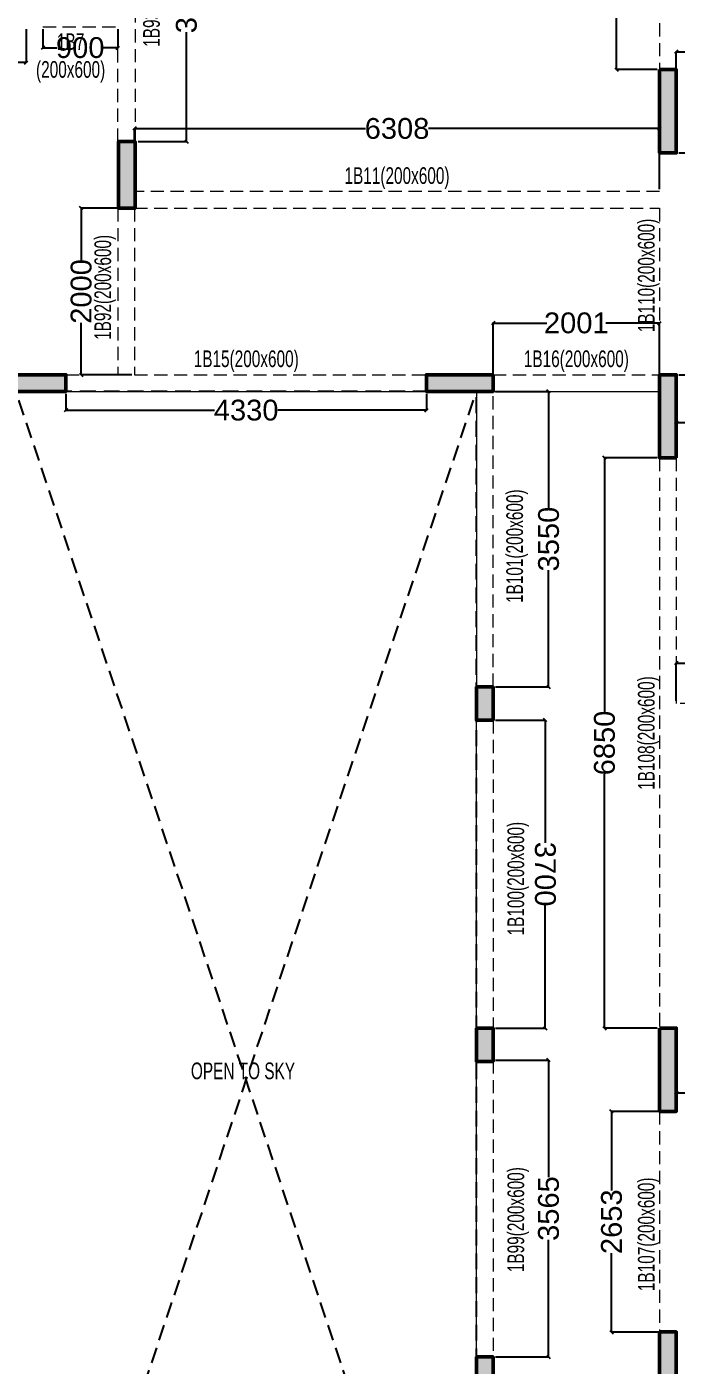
# Model space of a CAD drawing. Header units: millimetres. Extents: x 20 to 37377, y -2 to 80215.
# Drawn here: x 18710 to 26510, y 51760 to 67840 of the extents above; entities that cross this region are included whole.
import ezdxf
from ezdxf.enums import TextEntityAlignment as Align

# ---------------------------------------------------------------- set-up
doc = ezdxf.new("R2010")
doc.units = ezdxf.units.MM
doc.linetypes.add('DASHED', pattern=[0.75, 0.5, -0.25])
doc.linetypes.add('HIDDEN', pattern=[9.525, 6.35, -3.175])
for name, color, linetype, lineweight in [('A-CLMN', 5, 'Continuous', 50), ('A-CONC-PATT', 253, 'Continuous', 0), ('S - BEAM', 7, 'Continuous', 13), ('S - BEAM TXT', 30, 'Continuous', 13)]:
    doc.layers.add(name, color=color, linetype=linetype, lineweight=lineweight)
for name, color, linetype in [('BAND DETAILS', 2, 'Continuous'), ('S-DIM', 8, 'Continuous'), ('SL-FW-HIDDEN', 1, 'Continuous'), ('TEXT', 7, 'Continuous')]:
    doc.layers.add(name, color=color, linetype=linetype)
doc.styles.add('S - GRID TXT', font='ARIALNB.TTF')
doc.styles.add('SD', font='ARIALNB.TTF')
doc.styles.add('SOBHA', font='arial.ttf')
doc.styles.add('TITLE', font='tahoma.ttf')
doc.dimstyles.new('S--20', dxfattribs={"dimscale": 20, "dimtxt": 12.5, "dimasz": 2, "dimexe": 0.25, "dimexo": 1.5, "dimgap": 0.1, "dimtad": 0, "dimdec": 0, "dimrnd": 0.0005, "dimzin": 0, "dimdsep": 46, "dimtxsty": 'SOBHA', "dimblk": 'OBLIQUE', "dimcen": 0.09, "dimclrd": 8, "dimclre": 8, "dimclrt": 4, "dimadec": 0, "dimazin": 0, "dimtfac": 1, "dimtdec": 0, "dimtofl": 0, "dimtmove": 0, "dimatfit": 3, "dimfxl": 0.18, "dimtolj": 1, "dimtzin": 0, "dimlwd": -1, "dimlwe": -1, "dimarcsym": 0})

# ---------------------------------------------------------------- blocks, each defined once
blk = doc.blocks.new('*U100')
at = {"layer": 'SL-FW-HIDDEN', "linetype": 'HIDDEN', "ltscale": 30}
for p, q in [((5530, 16548), (0, 0)), ((0, 16548), (5530, 0))]:
    blk.add_line(p, q, dxfattribs=at)
blk.add_lwpolyline([(0, 16548), (5530, 16548), (5530, 0), (0, 0)], close=True, dxfattribs=at)
at = {"layer": 'SL-FW-HIDDEN', "linetype": 'DASHED', "ltscale": 250, "style": 'TITLE'}
blk.add_attdef('DECRIPTION', text='', height=125, dxfattribs=at).set_placement((960, 116), align=Align.MIDDLE_CENTER)
blk = doc.blocks.new('gf roof layout')
at = {"color": 1}
blk.add_line((-71098, -2543704, 0), (-71098, -2543704, 0), dxfattribs=at)
at = {"layer": 'S - BEAM', "linetype": 'HIDDEN', "ltscale": 25}
for p, q in [((-68898, -2536424, 0), (-68898, -2539839, 0)), ((-75191, -2540703, 0), (-75191, -2537323, 0)), ((-76306, -2539324, 0), (-75406, -2539324, 0)), ((-75406, -2540704, -1), (-75406, -2539324, -1)), ((-68898, -2540839, 0), (-68898, -2541304, 0)), ((-68898, -2541304, -1), (-75206, -2541304, -1)), ((-75406, -2541504, -1), (-75406, -2543504, -1)), ((-75206, -2541504, -1), (-75206, -2543504, -1)), ((-75206, -2541504, -1), (-68898, -2541504, -1)), ((-68898, -2541504, 0), (-68898, -2543504, 0)), ((-76028, -2543504, 0), (-75406, -2543504, 0)), ((-75206, -2543504, 0), (-71698, -2543504, 0)), ((-70898, -2543504, 0), (-68898, -2543504, 0)), ((-70899, -2547254, -1), (-70899, -2543704, -1)), ((-68898, -2544504, 0), (-68898, -2551354, 0)), ((-68699, -2544504, 0), (-68699, -2547454, 0)), ((-63968, -2547454, 0), (-68699, -2547454, 0)), ((-70899, -2547654, -1), (-70899, -2551354, -1)), ((-70898, -2551739, 0), (-70898, -2555304, 0)), ((-68898, -2552354, 0), (-68898, -2555006, 0))]:
    blk.add_line(p, q, dxfattribs=at)
at = {"layer": 'S - BEAM', "linetype": 'ByBlock', "ltscale": 25}
for p, q in [((-76028, -2543704, 0), (-71698, -2543704, 0)), ((-71099, -2543704, 0), (-71099, -2547254, -1)), ((-70899, -2543704, -1), (-68898, -2543704, 0)), ((-71099, -2551354, -1), (-71099, -2547654, -1)), ((-71098, -2555304, 0), (-71098, -2551739, 0))]:
    blk.add_line(p, q, dxfattribs=at)
at = {"layer": 'SL-FW-HIDDEN', "color": 3, "linetype": 'DASHED', "lineweight": 5, "ltscale": 30, "xscale": -1, "rotation": 180}
blk.add_blockref('*U100', (-76628, -2543704, 1), dxfattribs=at)
at = {"layer": 'S - BEAM TXT', "char_height": 200, "attachment_point": 8, "rotation": 90, "style": 'S - GRID TXT'}
for s, insert in [('{\\fSwis721 LtCn BT|b0|i0|c0|p34;\\W0.9;1B93(200x600)}', (-74841, -2538933, 0)), ('{\\fSwis721 LtCn BT|b0|i0|c0|p34;\\W0.9;1B110(200x600)}', (-68898, -2542312, 1)), ('{\\fSwis721 LtCn BT|b0|i0|c0|p34;\\W0.9;1B92(200x600)}', (-75426, -2542455, 0)), ('{\\fSwis721 LtCn BT|b0|i0|c0|p34;\\W0.9;1B101(200x600)}', (-70479, -2545564, 1)), ('{\\fSwis721 LtCn BT|b0|i0|c0|p34;\\W0.9;1B108(200x600)}', (-68898, -2547809, 0)), ('{\\fSwis721 LtCn BT|b0|i0|c0|p34;\\W0.9;1B100(200x600)}', (-70465, -2549558, 0)), ('{\\fSwis721 LtCn BT|b0|i0|c0|p34;\\W0.9;1B99(200x600)}', (-70465, -2553655, 0)), ('{\\fSwis721 LtCn BT|b0|i0|c0|p34;\\W0.9;1B107(200x600)}', (-68898, -2553831, 0))]:
    blk.add_mtext(s, dxfattribs=dict(at, insert=insert))
at = {"layer": 'S - BEAM TXT', "char_height": 200, "attachment_point": 8, "style": 'S - GRID TXT'}
for s, insert in [('{\\fSwis721 LtCn BT|b0|i0|c0|p34;\\W0.9;1B7\\P(200x600)}', (-75972, -2539996, 0)), ('{\\fSwis721 LtCn BT|b0|i0|c0|p34;\\W0.9;1B11(200x600)}', (-72052, -2541272, 0)), ('{\\fSwis721 LtCn BT|b0|i0|c0|p34;\\W0.9;1B15(200x600)}', (-73863, -2543472, 1)), ('{\\fSwis721 LtCn BT|b0|i0|c0|p34;\\W0.9;1B16(200x600)}', (-69898, -2543472, 1))]:
    blk.add_mtext(s, dxfattribs=dict(at, insert=insert))
at = {"layer": 'TEXT', "color": 4, "linetype": 'Continuous', "insert": (-73902, -2551970, 1), "char_height": 200, "attachment_point": 8, "rotation": 359.9895, "style": 'SD'}
blk.add_mtext('{\\fSwis721 LtCn BT|b0|i0|c0|p34;\\W0.9;OPEN TO SKY}', dxfattribs=at)
blk = doc.blocks.new('GFR CL')
at = {"layer": 'A-CONC-PATT'}
h = blk.add_hatch(color=256, dxfattribs=at)
h.dxf.hatch_style = 1
h.paths.add_polyline_path([(18370, 35245), (18170, 35245), (18170, 34245), (18370, 34245)])
h = blk.add_hatch(color=256, dxfattribs=at)
h.dxf.hatch_style = 1
h.paths.add_polyline_path([(11870, 34380), (11670, 34380), (11670, 33580), (11870, 33580)])
h = blk.add_hatch(color=256, dxfattribs=at)
h.dxf.hatch_style = 1
h.paths.add_polyline_path([(10240, 31580), (10240, 31380), (11040, 31380), (11040, 31580)])
h = blk.add_hatch(color=256, dxfattribs=at)
h.dxf.hatch_style = 1
h.paths.add_polyline_path([(16170, 31380), (16170, 31580), (15370, 31580), (15370, 31380)])
h = blk.add_hatch(color=256, dxfattribs=at)
h.dxf.hatch_style = 1
h.paths.add_polyline_path([(18170, 30580), (18370, 30580), (18370, 31580), (18170, 31580)])
h = blk.add_hatch(color=256, dxfattribs=at)
h.dxf.hatch_style = 1
h.paths.add_polyline_path([(16170, 27830), (15970, 27830), (15970, 27430), (16170, 27430)])
h = blk.add_hatch(color=256, dxfattribs=at)
h.dxf.hatch_style = 1
h.paths.add_polyline_path([(16170, 23730), (15970, 23730), (15970, 23330), (16170, 23330)])
h = blk.add_hatch(color=256, dxfattribs=at)
h.dxf.hatch_style = 1
h.paths.add_polyline_path([(18370, 23730), (18170, 23730), (18170, 22730), (18370, 22730)])
h = blk.add_hatch(color=256, dxfattribs=at)
h.dxf.hatch_style = 1
h.paths.add_polyline_path([(18370, 20080), (18170, 20080), (18170, 19280), (18370, 19280)])
h = blk.add_hatch(color=256, dxfattribs=at)
h.dxf.hatch_style = 1
h.paths.add_polyline_path([(16170, 19780), (15970, 19780), (15970, 19380), (16170, 19380)])
at = {"layer": 'A-CLMN'}
for points, elevation in [([(18170, 35245), (18370, 35245), (18370, 34245), (18170, 34245)], 1), ([(18170, 35245), (18370, 35245), (18370, 34245), (18170, 34245)], 0), ([(11670, 34380), (11870, 34380), (11870, 33580), (11670, 33580)], 0), ([(10240, 31380), (10240, 31580), (11040, 31580), (11040, 31380)], 1), ([(16170, 31580), (16170, 31380), (15370, 31380), (15370, 31580)], 1), ([(18370, 30580), (18170, 30580), (18170, 31580), (18370, 31580)], 1), ([(15970, 27830), (16170, 27830), (16170, 27430), (15970, 27430)], 1), ([(15970, 23730), (16170, 23730), (16170, 23330), (15970, 23330)], 1), ([(18170, 23730), (18370, 23730), (18370, 22730), (18170, 22730)], 1), ([(18170, 20080), (18370, 20080), (18370, 19280), (18170, 19280)], 1), ([(15970, 19780), (16170, 19780), (16170, 19380), (15970, 19380)], 1)]:
    blk.add_lwpolyline(points, close=True, dxfattribs=dict(at, elevation=elevation))
blk = doc.blocks.new('_Oblique')
at = {"color": 0, "linetype": 'ByBlock', "lineweight": -2}
blk.add_line((-0.5, -0.5), (0.5, 0.5), dxfattribs=at)
blk = doc.blocks.new('*D422')
at = {"layer": 'Defpoints', "color": 0, "linetype": 'ByBlock', "transparency": 16777216}
for p in [(31841, 67538), (26511, 66990, 2), (31841, 66990, 2)]:
    blk.add_point(p, dxfattribs=at)
at = {"layer": 'S-DIM', "color": 8, "transparency": 16777216}
for p, q in [((26511, 67020), (26511, 67543)), ((26511, 67538), (28801, 67538)), ((31841, 67538), (29551, 67538)), ((31841, 67020), (31841, 67543))]:
    blk.add_line(p, q, dxfattribs=at)
at = {"layer": 'S-DIM', "color": 8, "linetype": 'ByBlock', "transparency": 16777216, "xscale": 40, "yscale": 40, "zscale": 40, "rotation": 180}
blk.add_blockref('_Oblique', (26511, 67538), dxfattribs=at)
at = {"layer": 'S-DIM', "color": 8, "linetype": 'ByBlock', "transparency": 16777216, "xscale": 40, "yscale": 40, "zscale": 40}
blk.add_blockref('_Oblique', (31841, 67538), dxfattribs=at)
at = {"layer": 'S-DIM', "color": 4, "linetype": 'ByBlock', "transparency": 16777216, "insert": (29176, 67538), "char_height": 250, "attachment_point": 5, "style": 'SOBHA'}
blk.add_mtext('\\A1;5330', dxfattribs=at)
blk = doc.blocks.new('*D423')
at = {"layer": 'Defpoints', "color": 0, "linetype": 'ByBlock', "transparency": 16777216}
for p in [(26311, 70740, 0), (25791, 67325), (26311, 67325, 0)]:
    blk.add_point(p, dxfattribs=at)
at = {"layer": 'S-DIM', "color": 8, "transparency": 16777216}
for p, q in [((26281, 70740), (25786, 70740)), ((25791, 70740), (25791, 69409)), ((25791, 67325), (25791, 68656)), ((26281, 67325), (25786, 67325))]:
    blk.add_line(p, q, dxfattribs=at)
at = {"layer": 'S-DIM', "color": 8, "linetype": 'ByBlock', "transparency": 16777216, "xscale": 40, "yscale": 40, "zscale": 40}
for p, rotation in [((25791, 70740), 90), ((25791, 67325), 270)]:
    blk.add_blockref('_Oblique', p, dxfattribs=dict(at, rotation=rotation))
at = {"layer": 'S-DIM', "color": 4, "linetype": 'ByBlock', "transparency": 16777216, "insert": (25791, 69032), "char_height": 250, "attachment_point": 5, "rotation": 90, "style": 'SOBHA'}
blk.add_mtext('\\A1;3415', dxfattribs=at)
blk = doc.blocks.new('*D424')
at = {"layer": 'Defpoints', "color": 0, "linetype": 'ByBlock', "transparency": 16777216}
for p in [(20003, 66617), (20003, 65860, -1), (26311, 65860, -1)]:
    blk.add_point(p, dxfattribs=at)
at = {"layer": 'S-DIM', "color": 8, "transparency": 16777216}
for p, q in [((20003, 65890), (20003, 66622)), ((20003, 66617), (22780, 66617)), ((26311, 66617), (23533, 66617)), ((26311, 65890), (26311, 66622))]:
    blk.add_line(p, q, dxfattribs=at)
at = {"layer": 'S-DIM', "color": 8, "linetype": 'ByBlock', "transparency": 16777216, "xscale": 40, "yscale": 40, "zscale": 40, "rotation": 180}
blk.add_blockref('_Oblique', (20003, 66617), dxfattribs=at)
at = {"layer": 'S-DIM', "color": 8, "linetype": 'ByBlock', "transparency": 16777216, "xscale": 40, "yscale": 40, "zscale": 40}
blk.add_blockref('_Oblique', (26311, 66617), dxfattribs=at)
at = {"layer": 'S-DIM', "color": 4, "linetype": 'ByBlock', "transparency": 16777216, "insert": (23157, 66617), "char_height": 250, "attachment_point": 5, "style": 'SOBHA'}
blk.add_mtext('\\A1;6308', dxfattribs=at)
blk = doc.blocks.new('*D425')
at = {"layer": 'Defpoints', "color": 0, "linetype": 'ByBlock', "transparency": 16777216}
for p in [(20018, 69840, 0), (20628, 69840), (20018, 66460, 0)]:
    blk.add_point(p, dxfattribs=at)
at = {"layer": 'S-DIM', "color": 8, "transparency": 16777216}
for p, q in [((20048, 69840), (20633, 69840)), ((20628, 69840), (20628, 68525)), ((20628, 66460), (20628, 67776)), ((20048, 66460), (20633, 66460))]:
    blk.add_line(p, q, dxfattribs=at)
at = {"layer": 'S-DIM', "color": 8, "linetype": 'ByBlock', "transparency": 16777216, "xscale": 40, "yscale": 40, "zscale": 40}
for p, rotation in [((20628, 69840), 90), ((20628, 66460), 270)]:
    blk.add_blockref('_Oblique', p, dxfattribs=dict(at, rotation=rotation))
at = {"layer": 'S-DIM', "color": 4, "linetype": 'ByBlock', "transparency": 16777216, "insert": (20628, 68150), "char_height": 250, "attachment_point": 5, "rotation": 90, "style": 'SOBHA'}
blk.add_mtext('\\A1;3380', dxfattribs=at)
blk = doc.blocks.new('*D316')
at = {"layer": 'Defpoints', "color": 0, "linetype": 'ByBlock', "transparency": 16777216}
for p in [(18902, 67840, 0), (19803, 67840, -1), (19803, 67588)]:
    blk.add_point(p, dxfattribs=at)
at = {"layer": 'S-DIM', "color": 8, "transparency": 16777216}
for p, q in [((18902, 67810), (18902, 67583)), ((19803, 67810), (19803, 67583)), ((18902, 67588), (19075, 67588)), ((19803, 67588), (19630, 67588))]:
    blk.add_line(p, q, dxfattribs=at)
at = {"layer": 'S-DIM', "color": 8, "linetype": 'ByBlock', "transparency": 16777216, "xscale": 40, "yscale": 40, "zscale": 40, "rotation": 180}
blk.add_blockref('_Oblique', (18902, 67588), dxfattribs=at)
at = {"layer": 'S-DIM', "color": 8, "linetype": 'ByBlock', "transparency": 16777216, "xscale": 40, "yscale": 40, "zscale": 40}
blk.add_blockref('_Oblique', (19803, 67588), dxfattribs=at)
at = {"layer": 'S-DIM', "color": 4, "linetype": 'ByBlock', "transparency": 16777216, "insert": (19352, 67588), "char_height": 250, "attachment_point": 5, "style": 'SOBHA'}
blk.add_mtext('\\A1;900', dxfattribs=at)
blk = doc.blocks.new('*D428')
at = {"layer": 'Defpoints', "color": 0, "linetype": 'ByBlock', "transparency": 16777216}
for p in [(14110, 67840, 0), (18703, 67840, 0), (18703, 67411)]:
    blk.add_point(p, dxfattribs=at)
at = {"layer": 'S-DIM', "color": 8, "transparency": 16777216}
for p, q in [((14110, 67810), (14110, 67406)), ((18703, 67810), (18703, 67406)), ((14110, 67411), (16027, 67411)), ((18703, 67411), (16785, 67411))]:
    blk.add_line(p, q, dxfattribs=at)
at = {"layer": 'S-DIM', "color": 8, "linetype": 'ByBlock', "transparency": 16777216, "xscale": 40, "yscale": 40, "zscale": 40, "rotation": 180}
blk.add_blockref('_Oblique', (14110, 67411), dxfattribs=at)
at = {"layer": 'S-DIM', "color": 8, "linetype": 'ByBlock', "transparency": 16777216, "xscale": 40, "yscale": 40, "zscale": 40}
blk.add_blockref('_Oblique', (18703, 67411), dxfattribs=at)
at = {"layer": 'S-DIM', "color": 4, "linetype": 'ByBlock', "transparency": 16777216, "insert": (16406, 67411), "char_height": 250, "attachment_point": 5, "style": 'SOBHA'}
blk.add_mtext('\\A1;4592', dxfattribs=at)
blk = doc.blocks.new('*D320')
at = {"layer": 'Defpoints', "color": 0, "linetype": 'ByBlock', "transparency": 16777216}
for p in [(19180, 63460, 0), (23510, 63460, 0), (23510, 63233)]:
    blk.add_point(p, dxfattribs=at)
at = {"layer": 'S-DIM', "color": 8, "transparency": 16777216}
for p, q in [((19180, 63430), (19180, 63228)), ((23510, 63430), (23510, 63228)), ((19180, 63233), (20965, 63233)), ((23510, 63233), (21725, 63233))]:
    blk.add_line(p, q, dxfattribs=at)
at = {"layer": 'S-DIM', "color": 8, "linetype": 'ByBlock', "transparency": 16777216, "xscale": 40, "yscale": 40, "zscale": 40, "rotation": 180}
blk.add_blockref('_Oblique', (19180, 63233), dxfattribs=at)
at = {"layer": 'S-DIM', "color": 8, "linetype": 'ByBlock', "transparency": 16777216, "xscale": 40, "yscale": 40, "zscale": 40}
blk.add_blockref('_Oblique', (23510, 63233), dxfattribs=at)
at = {"layer": 'S-DIM', "color": 4, "linetype": 'ByBlock', "transparency": 16777216, "insert": (21345, 63233), "char_height": 250, "attachment_point": 5, "style": 'SOBHA'}
blk.add_mtext('\\A1;4330', dxfattribs=at)
blk = doc.blocks.new('*D438')
at = {"layer": 'Defpoints', "color": 0, "linetype": 'ByBlock', "transparency": 16777216}
for p in [(20003, 65660, -1), (19364, 63660), (20003, 63660, -1)]:
    blk.add_point(p, dxfattribs=at)
at = {"layer": 'S-DIM', "color": 8, "transparency": 16777216}
for p, q in [((19973, 65660), (19359, 65660)), ((19364, 65660), (19364, 65037)), ((19364, 63660), (19364, 64283)), ((19973, 63660), (19359, 63660))]:
    blk.add_line(p, q, dxfattribs=at)
at = {"layer": 'S-DIM', "color": 8, "linetype": 'ByBlock', "transparency": 16777216, "xscale": 40, "yscale": 40, "zscale": 40}
for p, rotation in [((19364, 65660), 90), ((19364, 63660), 270)]:
    blk.add_blockref('_Oblique', p, dxfattribs=dict(at, rotation=rotation))
at = {"layer": 'S-DIM', "color": 4, "linetype": 'ByBlock', "transparency": 16777216, "insert": (19364, 64660), "char_height": 250, "attachment_point": 5, "rotation": 90, "style": 'SOBHA'}
blk.add_mtext('\\A1;2000', dxfattribs=at)
blk = doc.blocks.new('*D439')
at = {"layer": 'Defpoints', "color": 0, "linetype": 'ByBlock', "transparency": 16777216}
for p in [(26311, 64281), (24310, 63460, -1), (26311, 63460, 0)]:
    blk.add_point(p, dxfattribs=at)
at = {"layer": 'S-DIM', "color": 8, "transparency": 16777216}
for p, q in [((24310, 63490), (24310, 64286)), ((24310, 64281), (24957, 64281)), ((26311, 64281), (25664, 64281)), ((26311, 63490), (26311, 64286))]:
    blk.add_line(p, q, dxfattribs=at)
at = {"layer": 'S-DIM', "color": 8, "linetype": 'ByBlock', "transparency": 16777216, "xscale": 40, "yscale": 40, "zscale": 40}
for p, rotation in [((24310, 64281), 180.0007609581129), ((26311, 64281), 0.0007609581128902)]:
    blk.add_blockref('_Oblique', p, dxfattribs=dict(at, rotation=rotation))
at = {"layer": 'S-DIM', "color": 4, "linetype": 'ByBlock', "transparency": 16777216, "insert": (25310, 64281), "char_height": 250, "attachment_point": 5, "rotation": 0.0008, "style": 'SOBHA'}
blk.add_mtext('\\A1;2001', dxfattribs=at)
blk = doc.blocks.new('*D321')
at = {"layer": 'Defpoints', "color": 0, "linetype": 'ByBlock', "transparency": 16777216}
for p in [(26510, 66325, 0), (26510, 63660, 0), (26880, 63660)]:
    blk.add_point(p, dxfattribs=at)
at = {"layer": 'S-DIM', "color": 8, "transparency": 16777216}
for p, q in [((26540, 66325), (26885, 66325)), ((26880, 66325), (26880, 65371)), ((26880, 63660), (26880, 64614)), ((26540, 63660), (26885, 63660))]:
    blk.add_line(p, q, dxfattribs=at)
at = {"layer": 'S-DIM', "color": 8, "linetype": 'ByBlock', "transparency": 16777216, "xscale": 40, "yscale": 40, "zscale": 40}
for p, rotation in [((26880, 66325), 90), ((26880, 63660), 270)]:
    blk.add_blockref('_Oblique', p, dxfattribs=dict(at, rotation=rotation))
at = {"layer": 'S-DIM', "color": 4, "linetype": 'ByBlock', "transparency": 16777216, "insert": (26880, 64992), "char_height": 250, "attachment_point": 5, "rotation": 90, "style": 'SOBHA'}
blk.add_mtext('\\A1;2665', dxfattribs=at)
blk = doc.blocks.new('*D440')
at = {"layer": 'Defpoints', "color": 0, "linetype": 'ByBlock', "transparency": 16777216}
for p in [(26511, 63460, -1), (31241, 63460, 0), (31241, 63087)]:
    blk.add_point(p, dxfattribs=at)
at = {"layer": 'S-DIM', "color": 8, "transparency": 16777216}
for p, q in [((26511, 63430), (26511, 63082)), ((31241, 63430), (31241, 63082)), ((26511, 63087), (28496, 63087)), ((31241, 63087), (29256, 63087))]:
    blk.add_line(p, q, dxfattribs=at)
at = {"layer": 'S-DIM', "color": 8, "linetype": 'ByBlock', "transparency": 16777216, "xscale": 40, "yscale": 40, "zscale": 40}
for p, rotation in [((26511, 63087), 180.000867159158), ((31241, 63087), 0.00086715915799)]:
    blk.add_blockref('_Oblique', p, dxfattribs=dict(at, rotation=rotation))
at = {"layer": 'S-DIM', "color": 4, "linetype": 'ByBlock', "transparency": 16777216, "insert": (28876, 63087), "char_height": 250, "attachment_point": 5, "rotation": 0.0009, "style": 'SOBHA'}
blk.add_mtext('\\A1;4730', dxfattribs=at)
blk = doc.blocks.new('*D443')
at = {"layer": 'Defpoints', "color": 0, "linetype": 'ByBlock', "transparency": 16777216}
for p in [(26510, 60195), (26510, 59710, 0), (31241, 59710, 0)]:
    blk.add_point(p, dxfattribs=at)
at = {"layer": 'S-DIM', "color": 8, "transparency": 16777216}
for p, q in [((26510, 59740), (26510, 60200)), ((26510, 60195), (28519, 60195)), ((31241, 60195), (29232, 60195)), ((31241, 59740), (31241, 60200))]:
    blk.add_line(p, q, dxfattribs=at)
at = {"layer": 'S-DIM', "color": 8, "linetype": 'ByBlock', "transparency": 16777216, "xscale": 40, "yscale": 40, "zscale": 40, "rotation": 180}
blk.add_blockref('_Oblique', (26510, 60195), dxfattribs=at)
at = {"layer": 'S-DIM', "color": 8, "linetype": 'ByBlock', "transparency": 16777216, "xscale": 40, "yscale": 40, "zscale": 40}
blk.add_blockref('_Oblique', (31241, 60195), dxfattribs=at)
at = {"layer": 'S-DIM', "color": 4, "linetype": 'ByBlock', "transparency": 16777216, "insert": (28875, 60195), "char_height": 250, "attachment_point": 5, "style": 'SOBHA'}
blk.add_mtext('\\A1;4731', dxfattribs=at)
blk = doc.blocks.new('*D328')
at = {"layer": 'Defpoints', "color": 0, "linetype": 'ByBlock', "transparency": 16777216}
for p in [(26310, 62660, 0), (25649, 55810), (26310, 55810, 0)]:
    blk.add_point(p, dxfattribs=at)
at = {"layer": 'S-DIM', "color": 8, "transparency": 16777216}
for p, q in [((26280, 62660), (25644, 62660)), ((25649, 62660), (25649, 59610)), ((25649, 55810), (25649, 58859)), ((26280, 55810), (25644, 55810))]:
    blk.add_line(p, q, dxfattribs=at)
at = {"layer": 'S-DIM', "color": 8, "linetype": 'ByBlock', "transparency": 16777216, "xscale": 40, "yscale": 40, "zscale": 40}
for p, rotation in [((25649, 62660), 89.9979030568018), ((25649, 55810), 269.9979030568018)]:
    blk.add_blockref('_Oblique', p, dxfattribs=dict(at, rotation=rotation))
at = {"layer": 'S-DIM', "color": 4, "linetype": 'ByBlock', "transparency": 16777216, "insert": (25649, 59235), "char_height": 250, "attachment_point": 5, "rotation": 89.9979, "style": 'SOBHA'}
blk.add_mtext('\\A1;6850', dxfattribs=at)
blk = doc.blocks.new('*D444')
at = {"layer": 'Defpoints', "color": 0, "linetype": 'ByBlock', "transparency": 16777216}
for p in [(24310, 63460, -1), (24978, 63460), (24310, 59910, -1)]:
    blk.add_point(p, dxfattribs=at)
at = {"layer": 'S-DIM', "color": 8, "transparency": 16777216}
for p, q in [((24340, 63460), (24983, 63460)), ((24978, 63460), (24978, 62060)), ((24978, 59910), (24978, 61310)), ((24340, 59910), (24983, 59910))]:
    blk.add_line(p, q, dxfattribs=at)
at = {"layer": 'S-DIM', "color": 8, "linetype": 'ByBlock', "transparency": 16777216, "xscale": 40, "yscale": 40, "zscale": 40}
for p, rotation in [((24978, 63460), 90), ((24978, 59910), 270)]:
    blk.add_blockref('_Oblique', p, dxfattribs=dict(at, rotation=rotation))
at = {"layer": 'S-DIM', "color": 4, "linetype": 'ByBlock', "transparency": 16777216, "insert": (24978, 61685), "char_height": 250, "attachment_point": 5, "rotation": 90, "style": 'SOBHA'}
blk.add_mtext('\\A1;3550', dxfattribs=at)
blk = doc.blocks.new('*D445')
at = {"layer": 'Defpoints', "color": 0, "linetype": 'ByBlock', "transparency": 16777216}
for p in [(24310, 59510, -1), (24310, 55810, -1), (24937, 55810)]:
    blk.add_point(p, dxfattribs=at)
at = {"layer": 'S-DIM', "color": 8, "transparency": 16777216}
for p, q in [((24340, 59510), (24942, 59510)), ((24937, 59510), (24937, 58035)), ((24937, 55810), (24937, 57285)), ((24340, 55810), (24942, 55810))]:
    blk.add_line(p, q, dxfattribs=at)
at = {"layer": 'S-DIM', "color": 8, "linetype": 'ByBlock', "transparency": 16777216, "xscale": 40, "yscale": 40, "zscale": 40}
for p, rotation in [((24937, 59510), 90.00093685301299), ((24937, 55810), 270.000936853013)]:
    blk.add_blockref('_Oblique', p, dxfattribs=dict(at, rotation=rotation))
at = {"layer": 'S-DIM', "color": 4, "linetype": 'ByBlock', "transparency": 16777216, "insert": (24937, 57660), "char_height": 250, "attachment_point": 5, "rotation": 270.0009, "style": 'SOBHA'}
blk.add_mtext('\\A1;3700', dxfattribs=at)
blk = doc.blocks.new('*D446')
at = {"layer": 'Defpoints', "color": 0, "linetype": 'ByBlock', "transparency": 16777216}
for p in [(24311, 55425, 0), (24311, 51860, 0), (24977, 51860)]:
    blk.add_point(p, dxfattribs=at)
at = {"layer": 'S-DIM', "color": 8, "transparency": 16777216}
for p, q in [((24341, 55425), (24982, 55425)), ((24977, 55425), (24977, 54018)), ((24977, 51860), (24977, 53266)), ((24341, 51860), (24982, 51860))]:
    blk.add_line(p, q, dxfattribs=at)
at = {"layer": 'S-DIM', "color": 8, "linetype": 'ByBlock', "transparency": 16777216, "xscale": 40, "yscale": 40, "zscale": 40}
for p, rotation in [((24977, 55425), 90), ((24977, 51860), 270)]:
    blk.add_blockref('_Oblique', p, dxfattribs=dict(at, rotation=rotation))
at = {"layer": 'S-DIM', "color": 4, "linetype": 'ByBlock', "transparency": 16777216, "insert": (24977, 53642), "char_height": 250, "attachment_point": 5, "rotation": 90, "style": 'SOBHA'}
blk.add_mtext('\\A1;3565', dxfattribs=at)
blk = doc.blocks.new('*D447')
at = {"layer": 'Defpoints', "color": 0, "linetype": 'ByBlock', "transparency": 16777216}
for p in [(26511, 54810, 0), (25734, 52157), (26511, 52157, 0)]:
    blk.add_point(p, dxfattribs=at)
at = {"layer": 'S-DIM', "color": 8, "transparency": 16777216}
for p, q in [((26481, 54810), (25729, 54810)), ((25734, 54810), (25734, 53861)), ((25734, 52157), (25734, 53106)), ((26481, 52157), (25729, 52157))]:
    blk.add_line(p, q, dxfattribs=at)
at = {"layer": 'S-DIM', "color": 8, "linetype": 'ByBlock', "transparency": 16777216, "xscale": 40, "yscale": 40, "zscale": 40}
for p, rotation in [((25734, 54810), 90), ((25734, 52157), 270)]:
    blk.add_blockref('_Oblique', p, dxfattribs=dict(at, rotation=rotation))
at = {"layer": 'S-DIM', "color": 4, "linetype": 'ByBlock', "transparency": 16777216, "insert": (25734, 53484), "char_height": 250, "attachment_point": 5, "rotation": 90, "style": 'SOBHA'}
blk.add_mtext('\\A1;2653', dxfattribs=at)
blk = doc.blocks.new('*D448')
at = {"layer": 'Defpoints', "color": 0, "linetype": 'ByBlock', "transparency": 16777216}
for p in [(26511, 55610, 0), (31841, 55610, 0), (26511, 55032)]:
    blk.add_point(p, dxfattribs=at)
at = {"layer": 'S-DIM', "color": 8, "transparency": 16777216}
for p, q in [((26511, 55580), (26511, 55027)), ((31841, 55580), (31841, 55027)), ((26511, 55032), (28801, 55032)), ((31841, 55032), (29551, 55032))]:
    blk.add_line(p, q, dxfattribs=at)
at = {"layer": 'S-DIM', "color": 8, "linetype": 'ByBlock', "transparency": 16777216, "xscale": 40, "yscale": 40, "zscale": 40, "rotation": 180}
blk.add_blockref('_Oblique', (26511, 55032), dxfattribs=at)
at = {"layer": 'S-DIM', "color": 8, "linetype": 'ByBlock', "transparency": 16777216, "xscale": 40, "yscale": 40, "zscale": 40}
blk.add_blockref('_Oblique', (31841, 55032), dxfattribs=at)
at = {"layer": 'S-DIM', "color": 4, "linetype": 'ByBlock', "transparency": 16777216, "insert": (29176, 55032), "char_height": 250, "attachment_point": 5, "style": 'SOBHA'}
blk.add_mtext('\\A1;5330', dxfattribs=at)

msp = doc.modelspace()

# ---------------------------------------------------------------- block references
at = {"color": 1}
msp.add_blockref('gf roof layout', (95208.7, 2607163.6), dxfattribs=at)
at = {"layer": 'BAND DETAILS', "linetype": 'ByBlock'}
msp.add_blockref('GFR CL', (8140.1, 32079.9, -0.9), dxfattribs=at)

# ---------------------------------------------------------------- dimensions: what is measured, and where the dimension line sits
at = {"layer": 'S-DIM', "linetype": 'ByBlock'}
for base, p1, p2, picture, middle in [((25790.9, 67324.9), (26310.8, 70739.9, -0.2), (26310.8, 67324.9, -0.2), '*D423', (25790.9, 69032.4)), ((20627.9, 69840.5), (20017.7, 66460.5, -0.2), (20017.7, 69840.5, -0.2), '*D425', (20627.9, 68150.5)), ((26880.4, 63659.9), (26510.1, 66324.9, -0.3), (26510.1, 63659.9, -0.3), '*D321', (26880.4, 64992.4)), ((19363.6, 63659.9), (20002.6, 65659.9, -1), (20002.6, 63659.9, -1), '*D438', (19363.6, 64659.9)), ((24978, 63459.9), (24310.1, 59909.9, -1), (24310.1, 63459.9, -1), '*D444', (24978, 61684.9)), ((24977.1, 51859.9), (24310.8, 55424.5, -0.4), (24310.8, 51859.9, -0.2), '*D446', (24977.1, 53642.2)), ((25734.2, 52157.2), (26510.8, 54809.9, -0.3), (26510.8, 52157.2, -0.2), '*D447', (25734.2, 53483.6))]:
    dim = msp.add_linear_dim(base=base, p1=p1, p2=p2, angle=90, dimstyle='S--20', dxfattribs=at)
    dim.commit()
    dim.dimension.update_dxf_attribs({"geometry": picture, "text_midpoint": middle})
for base, p1, p2, picture, middle in [((18702.5, 67410.7), (14110.1, 67839.9, -0.4), (18702.5, 67839.9, -0.4), '*D428', (16406.3, 67410.7)), ((31841, 67538.3), (26510.8, 66990.2, 1.9), (31841, 66990.2, 1.9), '*D422', (29175.9, 67538.3)), ((20002.6, 66617.5), (26310.9, 65859.9, -1), (20002.6, 65859.9, -1), '*D424', (23156.7, 66617.5)), ((23510.1, 63233.2), (19180.1, 63459.9, -0.3), (23510.1, 63459.9, -0.3), '*D320', (21345.1, 63233.2)), ((26510.2, 60195.3), (31240.8, 59709.9, -0.2), (26510.2, 59709.9, -0.2), '*D443', (28875.5, 60195.3)), ((26510.8, 55031.7), (31840.8, 55609.9, -0.2), (26510.8, 55609.9, -0.2), '*D448', (29175.8, 55031.7))]:
    dim = msp.add_linear_dim(base=base, p1=p1, p2=p2, dimstyle='S--20', dxfattribs=at)
    dim.commit()
    dim.dimension.update_dxf_attribs({"geometry": picture, "text_midpoint": middle})
dim = msp.add_linear_dim(base=(19802.6, 67588.4), p1=(18902.3, 67839.9, -0.4), p2=(19802.6, 67839.9, -1), dimstyle='S--20', dxfattribs=at)
dim.commit()
dim.dimension.update_dxf_attribs({"geometry": '*D316', "text_midpoint": (19352.4, 67588.4), "dimtype": 160})
for p1, p2, distance, picture, middle in [((24310.1, 63459.9, -1), (26310.8, 63459.9, -0.2), 821.1, '*D439', (25310.4, 64281)), ((26510.8, 63459.8, -1.1), (31240.8, 63459.9, -0.2), -373.1, '*D440', (28875.8, 63086.7)), ((26310.1, 62659.9, -0.3), (26309.8, 55809.9, -0.3), -660.6, '*D328', (25649.3, 59234.9)), ((24310, 59509.9, -1), (24310.1, 55809.9, -1), 626.8, '*D445', (24936.8, 57659.9))]:
    dim = msp.add_aligned_dim(p1=p1, p2=p2, distance=distance, dimstyle='S--20', dxfattribs=at)
    dim.commit()
    dim.dimension.update_dxf_attribs({"geometry": picture, "text_midpoint": middle})

doc.saveas('drawing.dxf')
